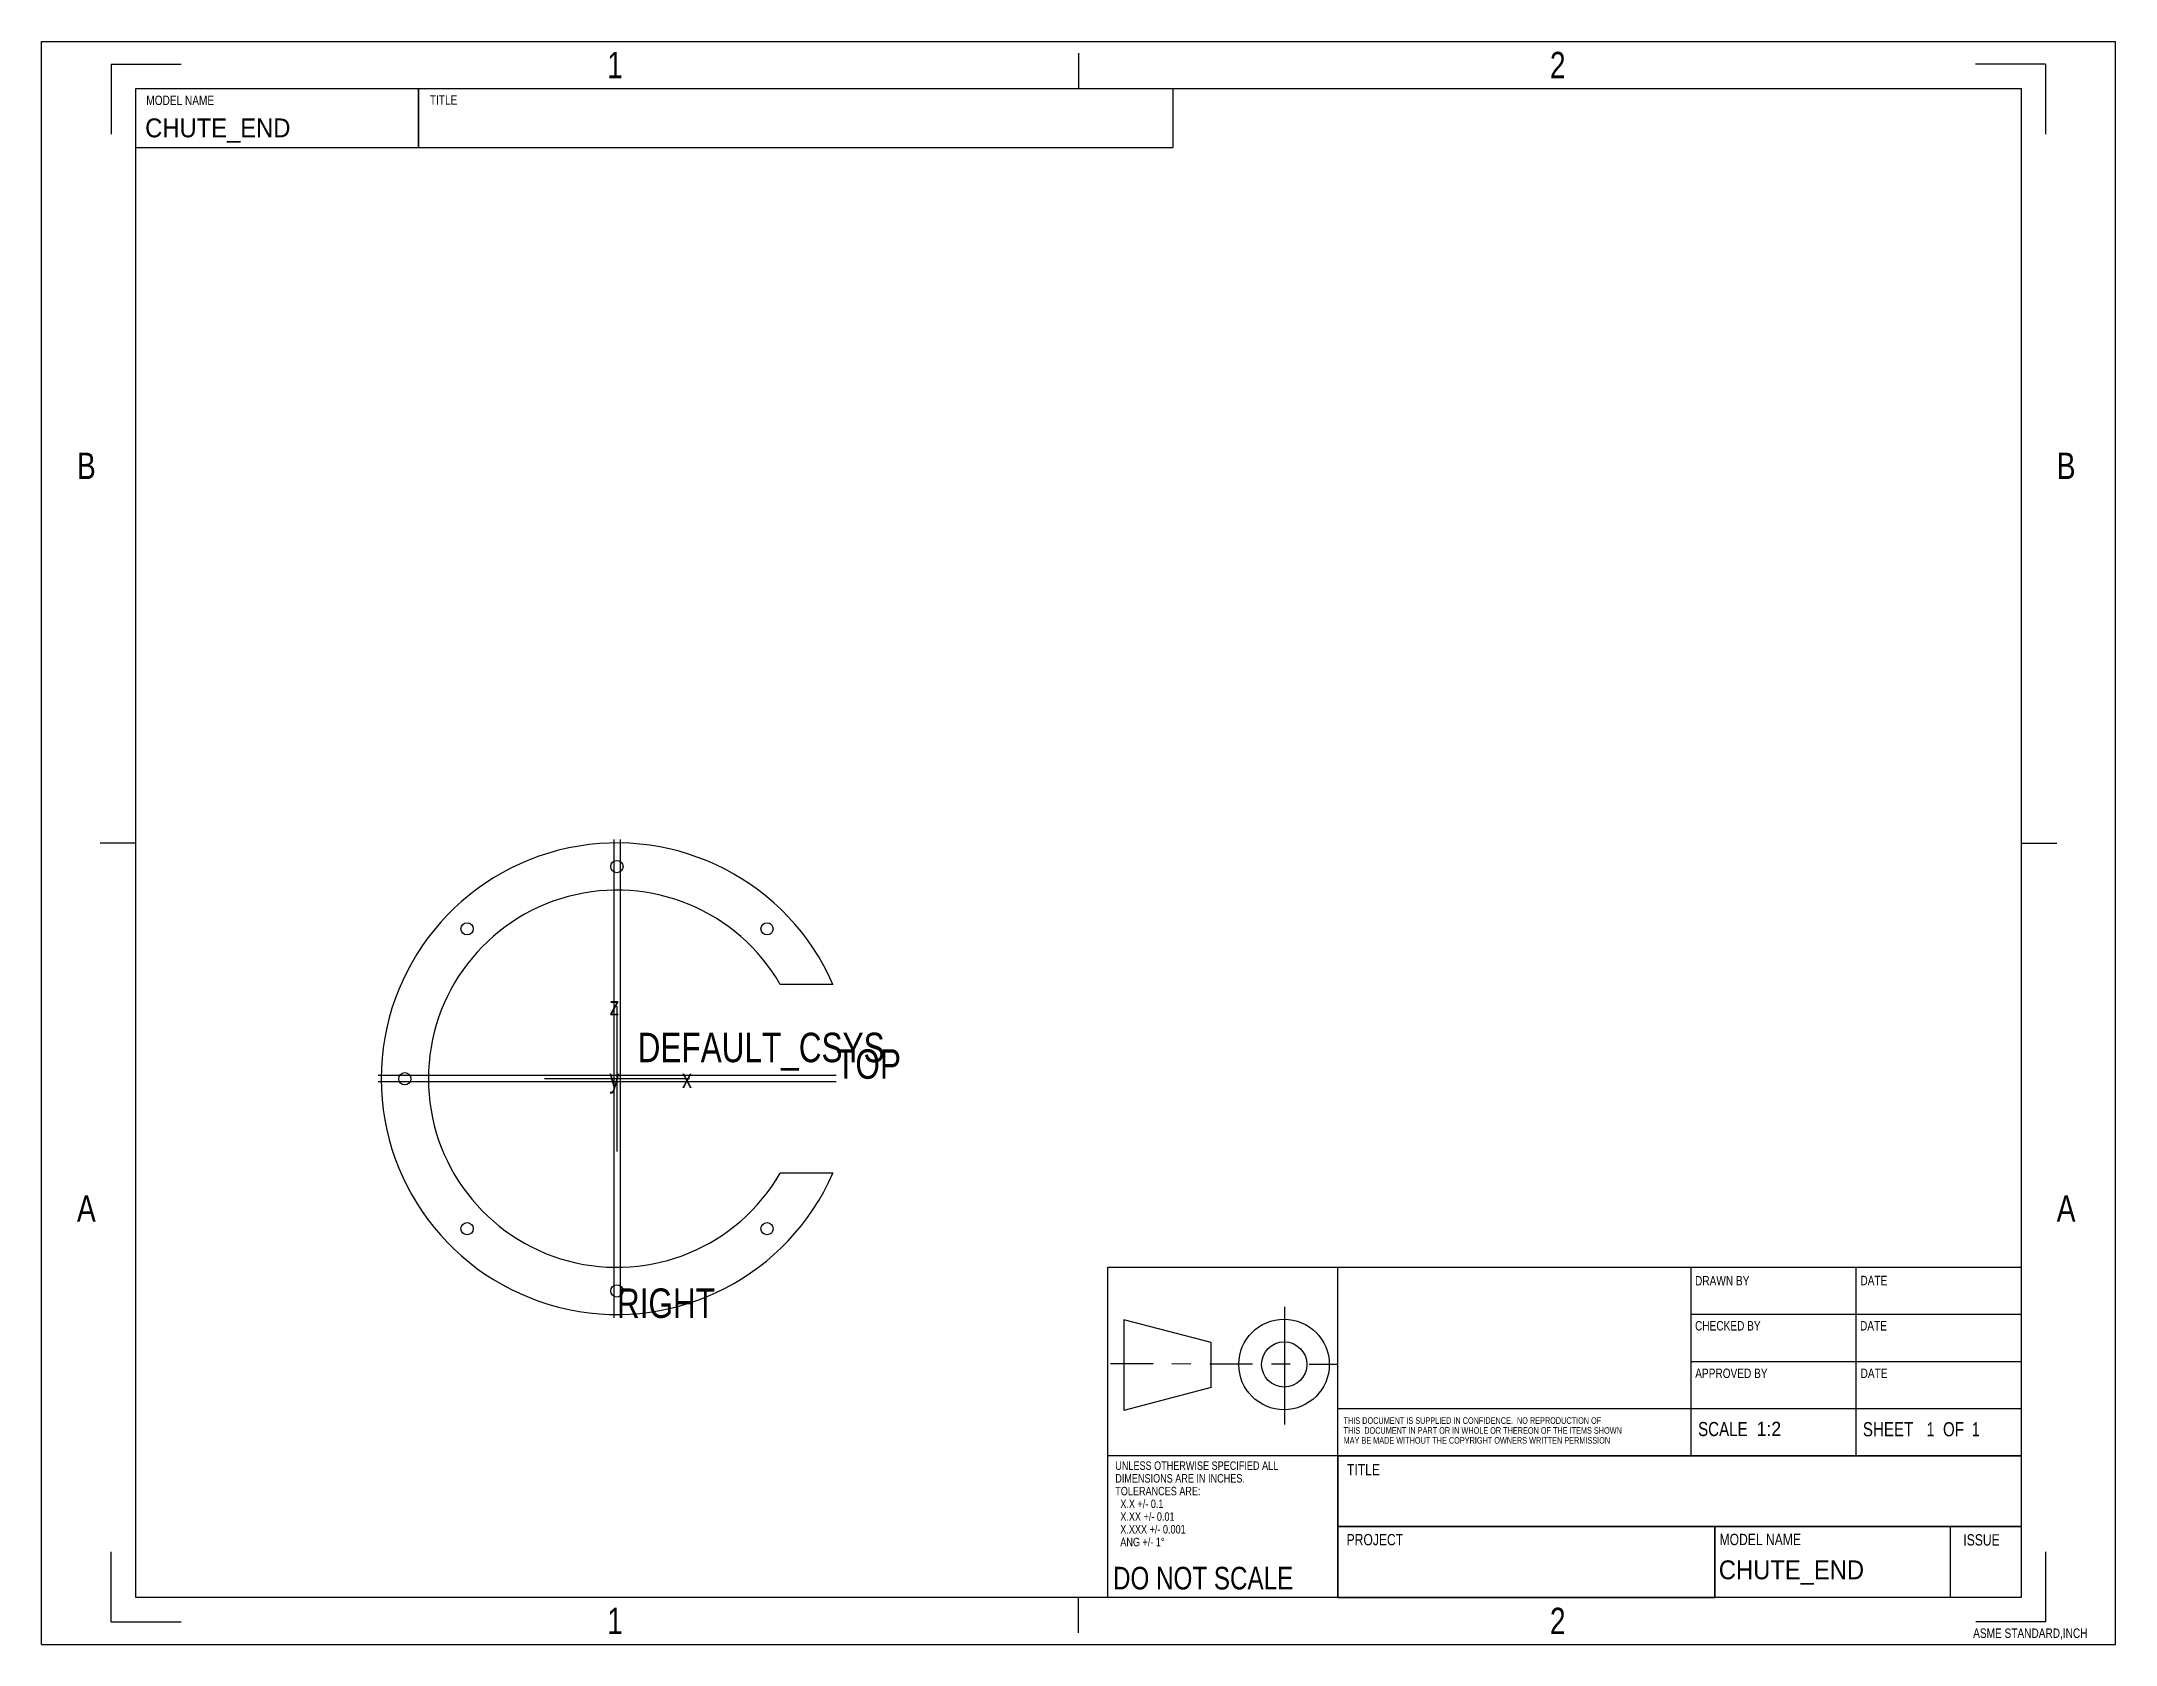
# Model space of a CAD drawing. Header units: inches. Extents: x 0 to 11, y 0 to 8.5.
import ezdxf

# ---------------------------------------------------------------- set-up
doc = ezdxf.new("R2010")
doc.units = ezdxf.units.IN
doc.header["$LTSCALE"] = 0.605
doc.header["$MEASUREMENT"] = 0
doc.linetypes.add('CENTER', pattern=[0.6, 0.375, -0.075, 0.075, -0.075])
doc.layers.get('0').update_dxf_attribs({"linetype": 'CONTINUOUS'})
for name, color, linetype in [('01___PRT_ALL_DTM_PLN', 7, 'CONTINUOUS'), ('02___PRT_ALL_AXES', 7, 'CONTINUOUS'), ('05___PRT_ALL_DTM_CSYS', 7, 'CONTINUOUS'), ('DEFAULT_1', 7, 'CENTER')]:
    doc.layers.add(name, color=color, linetype=linetype)
doc.styles.get("Standard").update_dxf_attribs({"font": 'txt', "width": 0.8})
doc.styles.add('TEXTSTYLE_2', font='txt', dxfattribs={"width": 0.727626})
doc.styles.add('TEXTSTYLE_3', font='txt', dxfattribs={"width": 0.936546})
doc.styles.add('TEXTSTYLE_4', font='txt', dxfattribs={"width": 0.942593})

# ---------------------------------------------------------------- blocks, each defined once
blk = doc.blocks.new('*T1')
at = {"color": 2, "linetype": 'Continuous'}
for p, q in [((0, 0), (4, 0)), ((0, 0), (0, -0.3125)), ((4, 0), (4, -0.3125)), ((0, -0.3125), (4, -0.3125))]:
    blk.add_line(p, q, dxfattribs=at)
blk = doc.blocks.new('*T2')
at = {"color": 2, "linetype": 'Continuous'}
for p, q in [((0, 0), (3.625, 0)), ((0, 0), (0, -0.375)), ((3.625, 0), (3.625, -0.375)), ((0, -0.375), (3.625, -0.375))]:
    blk.add_line(p, q, dxfattribs=at)
blk = doc.blocks.new('*T3')
at = {"color": 2, "linetype": 'Continuous'}
for p, q in [((0, 0), (2, 0)), ((0, 0), (0, -0.375)), ((2, 0), (2, -0.375)), ((0, -0.375), (2, -0.375))]:
    blk.add_line(p, q, dxfattribs=at)
blk = doc.blocks.new('3RD_ANGLE_BL0', base_point=(6.27, 1.478))
at = {"color": 2, "linetype": 'Continuous'}
for p, q in [((6.595, 1.166), (6.594, 1.79)), ((5.741, 1.721), (5.741, 1.241)), ((6.204, 1.601), (5.741, 1.721)), ((6.204, 1.363), (6.204, 1.601)), ((6.204, 1.363), (5.741, 1.241))]:
    blk.add_line(p, q, dxfattribs=at)
for centre, radius in [((6.59, 1.485), 0.24), ((6.591, 1.485), 0.12)]:
    blk.add_circle(centre, radius, dxfattribs=at)
at = {"layer": 'DEFAULT_1', "color": 2, "linetype": 'CENTER'}
blk.add_line((5.669, 1.49), (6.871, 1.487), dxfattribs=at)

msp = doc.modelspace()

# ---------------------------------------------------------------- linework, layer by layer
at = {"color": 7, "linetype": 'Continuous'}
for p, q in [((0, 0), (0, 8.5)), ((0, 8.5), (11, 8.5)), ((11, 0), (11, 8.5)), ((0.37, 8.38), (0.37, 8.009)), ((0.37, 8.38), (0.741, 8.38)), ((5.5, 8.438), (5.5, 8.25)), ((10.628, 8.38), (10.257, 8.38)), ((10.628, 8.38), (10.628, 8.009)), ((0.5, 0.25), (0.5, 8.25)), ((0.5, 8.25), (10.5, 8.25)), ((2, 7.938), (2, 8.25)), ((6, 8.25), (6, 7.938)), ((10.5, 8.25), (10.5, 0.25)), ((0.5, 7.938), (6, 7.938)), ((0.5, 4.25), (0.312, 4.25)), ((10.5, 4.25), (10.688, 4.25)), ((4.198, 3.5), (3.918, 3.5)), ((4.198, 2.5), (3.918, 2.5)), ((5.656, 2), (10.5, 2)), ((5.656, 0.25), (5.656, 2)), ((6.875, 0.25), (6.875, 2)), ((8.75, 1), (8.75, 2)), ((9.625, 1), (9.625, 2)), ((10.5, 1.75), (8.75, 1.75)), ((8.75, 1.5), (10.5, 1.5)), ((10.5, 1.25), (6.875, 1.25)), ((10.5, 1), (5.656, 1)), ((10.5, 0.625), (6.875, 0.625)), ((8.875, 0.25), (8.875, 0.625)), ((10.125, 0.25), (10.125, 0.625)), ((0.37, 0.12), (0.37, 0.491)), ((10.63, 0.12), (10.63, 0.491)), ((10.5, 0.25), (0.5, 0.25)), ((5.5, 0.062), (5.5, 0.25)), ((0.37, 0.12), (0.741, 0.12)), ((10.63, 0.12), (10.259, 0.12)), ((0, 0), (11, 0))]:
    msp.add_line(p, q, dxfattribs=at)
for radius, start, end in [(1.25, 23.5782, 336.4218), (1, 30, 330)]:
    msp.add_arc((3.052, 3), radius, start, end, dxfattribs=at)
at = {"layer": '01___PRT_ALL_DTM_PLN', "color": 9, "linetype": 'Continuous'}
for p, q in [((3.036, 4.268), (3.036, 1.732)), ((4.215, 2.984), (1.785, 2.984))]:
    msp.add_line(p, q, dxfattribs=at)
at = {"layer": '01___PRT_ALL_DTM_PLN', "color": 7, "linetype": 'Continuous'}
for p, q in [((3.069, 4.268), (3.069, 1.732)), ((4.215, 3.017), (1.785, 3.017))]:
    msp.add_line(p, q, dxfattribs=at)
at = {"layer": '02___PRT_ALL_AXES', "color": 7, "linetype": 'Continuous'}
for centre in [(3.052, 4.125), (2.257, 3.795), (3.848, 3.795), (1.927, 3), (2.257, 2.205), (3.848, 2.205), (3.052, 1.875)]:
    msp.add_circle(centre, 0.0325, dxfattribs=at)
at = {"layer": '05___PRT_ALL_DTM_CSYS', "color": 7, "linetype": 'Continuous'}
for p, q in [((3.052, 3.385), (3.052, 2.615)), ((3.437, 3), (2.667, 3))]:
    msp.add_line(p, q, dxfattribs=at)

# ---------------------------------------------------------------- block references
for name, p in [('*T1', (2, 8.25)), ('*T2', (6.875, 1)), ('*T3', (6.875, 0.625))]:
    msp.add_blockref(name, p)
at = {"color": 2, "linetype": 'Continuous'}
msp.add_blockref('3RD_ANGLE_BL0', (6.27, 1.478), dxfattribs=at)

# ---------------------------------------------------------------- texts
at = {"color": 2, "linetype": 'Continuous', "attachment_point": 1, "line_spacing_factor": 0.9}
for s, insert, char_height, width in [('1', (3, 8.445), 0.14, 0.112), ('2', (8, 8.445), 0.14, 0.112), ('B', (0.188, 6.32), 0.14, 0.112), ('B', (10.688, 6.32), 0.14, 0.112), ('A', (0.188, 2.382), 0.14, 0.112), ('A', (10.688, 2.382), 0.14, 0.112), ('1', (3, 0.195), 0.14, 0.112), ('2', (8, 0.195), 0.14, 0.112), ('ASME STANDARD,INCH', (10.245, 0.085), 0.05, 0.72)]:
    msp.add_mtext(s, dxfattribs=dict(at, insert=insert, char_height=char_height, width=width))
at = {"color": 178, "linetype": 'Continuous', "true_color": 0x000033, "attachment_point": 1, "line_spacing_factor": 0.9}
for s, insert, char_height, width in [('MODEL NAME', (0.556, 8.213), 0.05, 0.4), ('TITLE', (2.06, 8.215), 0.05, 0.2), ('DRAWN BY', (8.77, 1.954), 0.05, 0.32), ('DATE', (9.647, 1.955), 0.05, 0.16), ('CHECKED BY', (8.77, 1.715), 0.05, 0.4), ('DATE', (9.645, 1.715), 0.05, 0.16), ('APPROVED BY', (8.771, 1.463), 0.05, 0.44), ('DATE', (9.648, 1.463), 0.05, 0.16), ('THIS DOCUMENT IS SUPPLIED IN CONFIDENCE.  NO REPRODUCTION OF \\PTHIS  DOCUMENT IN PART OR IN WHOLE OR THEREON OF THE ITEMS SHOWN \\PMAY BE MADE WITHOUT THE COPYRIGHT OWNERS WRITTEN PERMISSION', (6.906, 1.205), 0.035, 1.82), ('SCALE', (8.786, 1.18), 0.075, 0.3), ('SHEET', (9.66, 1.179), 0.075, 0.3), ('OF', (10.085, 1.179), 0.075, 0.12), ('UNLESS OTHERWISE SPECIFIED ALL \\PDIMENSIONS ARE IN INCHES. \\PTOLERANCES ARE:\\P  X.X +/- 0.1\\P  X.XX +/- 0.01\\P  X.XXX +/- 0.001\\P  ANG +/- 1\\Fgdt;{\\Fgdt;~}', (5.695, 0.971), 0.045, 1.116), ('TITLE', (6.924, 0.957), 0.06, 0.24), ('PROJECT', (6.922, 0.586), 0.06, 0.336), ('MODEL NAME', (8.9, 0.587), 0.06, 0.48), ('ISSUE', (10.193, 0.585), 0.06, 0.24), ('DO NOT SCALE', (5.683, 0.412), 0.12, 1.152)]:
    msp.add_mtext(s, dxfattribs=dict(at, insert=insert, char_height=char_height, width=width))
for s, insert, char_height, width, style in [('CHUTE_END', (0.55, 8.092), 0.1, 0.84833, 'TEXTSTYLE_4'), ('1:2', (9.096, 1.181), 0.075, 0.21072, 'TEXTSTYLE_3'), ('1', (9.999, 1.179), 0.075, 0.05457, 'TEXTSTYLE_2'), ('1', (10.239, 1.179), 0.075, 0.05457, 'TEXTSTYLE_2'), ('CHUTE_END', (8.896, 0.446), 0.1, 0.84833, 'TEXTSTYLE_4')]:
    msp.add_mtext(s, dxfattribs=dict(at, insert=insert, char_height=char_height, width=width, style=style))
at = {"layer": '01___PRT_ALL_DTM_PLN', "color": 7, "linetype": 'Continuous', "char_height": 0.1562, "attachment_point": 1, "line_spacing_factor": 0.9}
for s, insert, width in [('TOP', (4.215, 3.156), 0.375), ('RIGHT', (3.052, 1.888), 0.625)]:
    msp.add_mtext(s, dxfattribs=dict(at, insert=insert, width=width))
at = {"layer": '05___PRT_ALL_DTM_CSYS', "color": 9, "linetype": 'Continuous', "char_height": 0.0994, "width": 0.07955, "attachment_point": 1, "line_spacing_factor": 0.9}
for s, insert in [('z', (3.012, 3.435)), ('y', (3.012, 3.05)), ('x', (3.397, 3.05))]:
    msp.add_mtext(s, dxfattribs=dict(at, insert=insert))
at = {"layer": '05___PRT_ALL_DTM_CSYS', "color": 7, "linetype": 'Continuous', "insert": (3.162, 3.244), "char_height": 0.15625, "width": 1.5, "attachment_point": 1, "line_spacing_factor": 0.9}
msp.add_mtext('DEFAULT_CSYS', dxfattribs=at)

doc.saveas('drawing.dxf')
